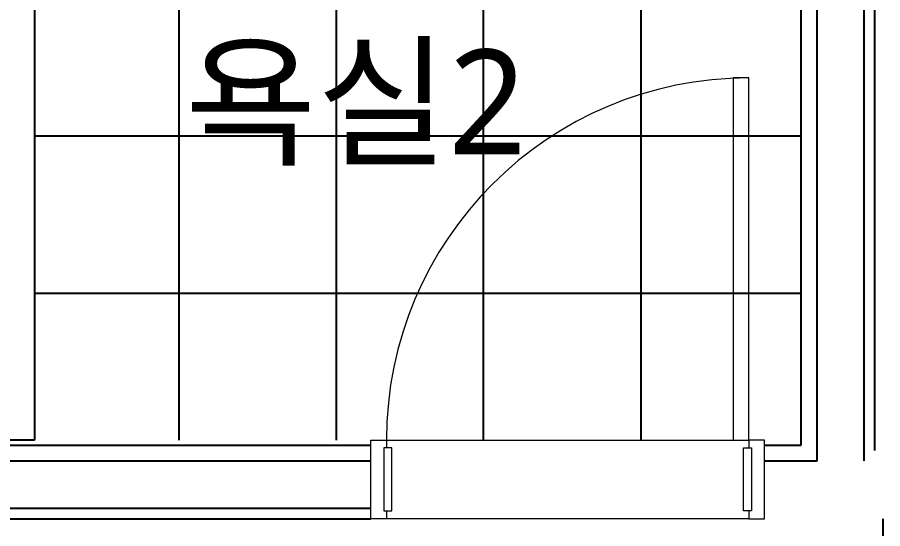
# Model space of a CAD drawing. Header units: inches. Extents: x 5877 to 13759, y 12099 to 29642.
# Drawn here: x 7046 to 8694, y 19016 to 19991 of the extents above; entities that cross this region are included whole.
import ezdxf
from ezdxf.enums import TextEntityAlignment as Align

# ---------------------------------------------------------------- set-up
doc = ezdxf.new("R2010")
doc.units = ezdxf.units.IN
doc.header["$MEASUREMENT"] = 0
doc.layers.add('A-DOOR', color=31, linetype='Continuous', lineweight=18)
for name, color, linetype in [('A-FIN1', 6, 'Continuous'), ('A-FUR2', 6, 'Continuous'), ('A-PAT', 8, 'Continuous'), ('A-TXT1', 3, 'Continuous'), ('F-일반가구', 6, 'Continuous'), ('XR-NEW301$0$SEC-WAL-GRN', 3, 'Continuous')]:
    doc.layers.add(name, color=color, linetype=linetype)
doc.styles.add('맑은 고딕', font='')
doc.styles.get('맑은 고딕').set_extended_font_data('Malgun Gothic')

msp = doc.modelspace()

# ---------------------------------------------------------------- linework, layer by layer
at = {"layer": 'A-DOOR', "color": 0}
for p, q in [((8438.6, 19875), (8408.6, 19875)), ((8408.6, 19875), (8408.6, 19185)), ((8438.6, 19185), (8438.6, 19875)), ((7718.6, 19035), (7718.6, 19185)), ((7718.6, 19185), (7748.6, 19185)), ((7748.6, 19185), (8438.6, 19185)), ((7748.6, 19185), (7748.6, 19170)), ((8408.6, 19185), (8438.6, 19185)), ((8468.6, 19185), (8438.6, 19185)), ((8438.6, 19185), (8438.6, 19170)), ((8468.6, 19035), (8468.6, 19185)), ((7758.6, 19170), (7743.6, 19170)), ((7743.6, 19170), (7743.6, 19050)), ((7748.6, 19170), (7743.6, 19170)), ((7743.6, 19170), (7743.6, 19050)), ((7758.6, 19050), (7758.6, 19170)), ((8428.6, 19050), (8428.6, 19170)), ((8428.6, 19170), (8443.6, 19170)), ((8443.6, 19170), (8443.6, 19050)), ((8443.6, 19170), (8443.6, 19050)), ((7743.6, 19050), (7758.6, 19050)), ((7743.6, 19050), (7748.6, 19050)), ((7748.6, 19050), (7748.6, 19035)), ((8443.6, 19050), (8428.6, 19050)), ((8438.6, 19050), (8438.6, 19035)), ((7748.6, 19035), (7718.6, 19035)), ((8438.6, 19035), (7748.6, 19035)), ((8438.6, 19035), (8468.6, 19035))]:
    msp.add_line(p, q, dxfattribs=at)
msp.add_arc((8438.6, 19185), 690, 90.0001, 180, dxfattribs=at)
at = {"layer": 'A-FIN1', "color": 0, "ltscale": 200}
for p, q in [((8678.6, 19165), (8678.6, 22205)), ((8538.6, 19175), (8538.6, 20725)), ((6318.6, 19175), (7718.6, 19175)), ((8468.6, 19175), (8538.6, 19175)), ((6198.6, 19035), (7718.6, 19035))]:
    msp.add_line(p, q, dxfattribs=at)
at = {"layer": 'A-FUR2', "color": 0}
for p, q in [((7078.6, 20685), (7078.6, 19185)), ((7078.6, 19185), (6328.6, 19185))]:
    msp.add_line(p, q, dxfattribs=at)
at = {"layer": 'A-PAT', "color": 0}
for p, q in [((7933.6, 19185), (7933.6, 20565)), ((8538.6, 19185), (8538.6, 20565)), ((7353.6, 19185), (7353.6, 20163.9)), ((7653.6, 19185), (7653.6, 20156.2)), ((8233.6, 19185), (8233.6, 20024.3)), ((7078.6, 19765), (8538.6, 19765)), ((7078.6, 19465), (8538.6, 19465))]:
    msp.add_line(p, q, dxfattribs=at)
at = {"layer": 'F-일반가구', "color": 0}
msp.add_line((8693.6, 19035), (8693.6, 17645), dxfattribs=at)
at = {"layer": 'XR-NEW301$0$SEC-WAL-GRN', "color": 0}
for p, q in [((8658.6, 19145), (8658.6, 22205)), ((8568.6, 19145), (8568.6, 20725)), ((6288.6, 19145), (7718.6, 19145)), ((8468.6, 19145), (8568.6, 19145)), ((6198.6, 19055), (7718.6, 19055))]:
    msp.add_line(p, q, dxfattribs=at)

# ---------------------------------------------------------------- texts
at = {"layer": 'A-TXT1', "color": 0, "ltscale": 20, "style": '맑은 고딕'}
msp.add_text('욕실2', height=200, rotation=360, dxfattribs=at).set_placement((7690, 19829.2), align=Align.MIDDLE_CENTER)

doc.saveas('drawing.dxf')
